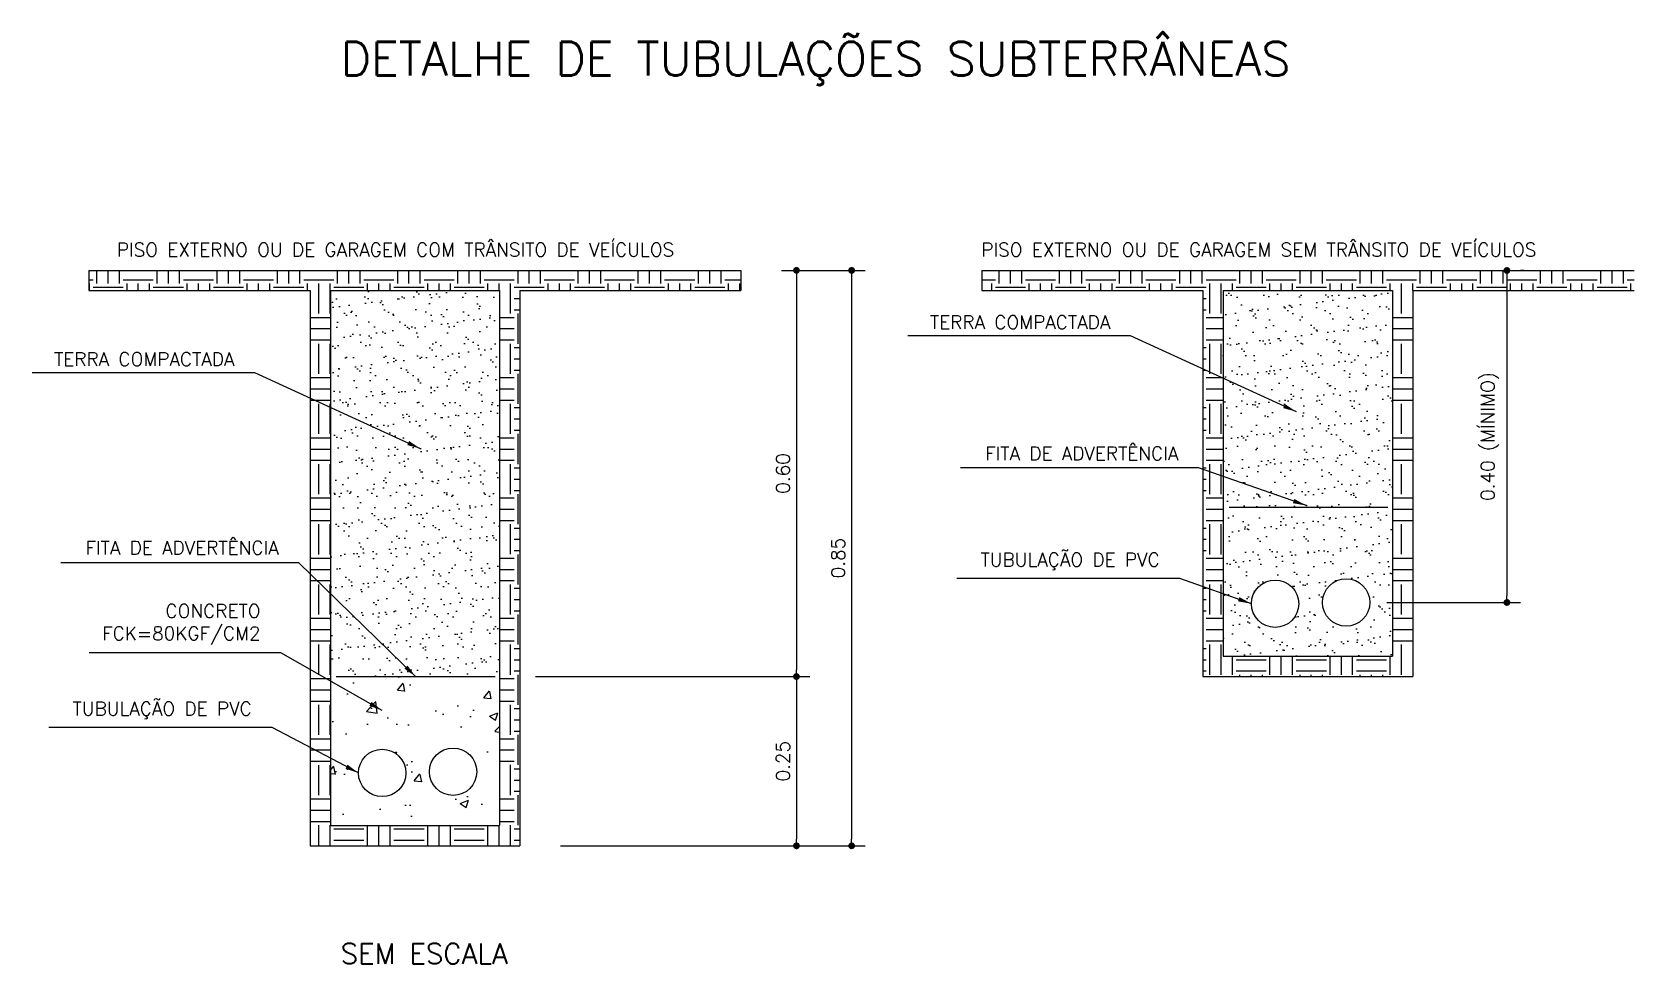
# Model space of a CAD drawing. Extents: x -1.6 to 10.2, y 0.1 to 7.
import ezdxf

# ---------------------------------------------------------------- set-up
doc = ezdxf.new("R2010")
doc.units = 0
doc.header["$MEASUREMENT"] = 0
doc.layers.get('0').update_dxf_attribs({"linetype": 'CONTINUOUS'})
doc.layers.get('DEFPOINTS').update_dxf_attribs({"linetype": 'CONTINUOUS'})
doc.layers.add('DETALHES', color=4, linetype='CONTINUOUS')
doc.styles.add('ROMANS', font='romans.shx')
doc.dimstyles.new('LINEAR', dxfattribs={"dimtxt": 0.1, "dimasz": 0.05, "dimexe": 0.1, "dimexo": 0.3, "dimgap": 0.05, "dimtad": 1, "dimtoh": 1, "dimzin": 1, "dimtxsty": 'ROMANS', "dimblk1": 'DOT', "dimblk2": 'DOT', "dimsah": 1, "dimcen": 0.09, "dimclrd": 1, "dimclre": 1, "dimclrt": 3, "dimazin": 3, "dimtfac": 1, "dimtofl": 0, "dimtmove": 0, "dimatfit": 3, "dimtolj": 1, "dimtzin": 1})
doc.dimstyles.new('TEXTO', dxfattribs={"dimtxt": 0.1, "dimasz": 0.1, "dimexe": 0.1, "dimexo": 0.3, "dimgap": 0.05, "dimtad": 1, "dimtih": 1, "dimtoh": 1, "dimdec": 4, "dimzin": 0, "dimtxsty": 'ROMANS', "dimcen": 0.09, "dimclrd": 1, "dimclre": 1, "dimclrt": 3, "dimazin": 3, "dimtfac": 1, "dimtdec": 4, "dimtofl": 0, "dimtmove": 0, "dimatfit": 3, "dimtolj": 1, "dimtzin": 0})
pattern_1 = [(37.5, (-584.82047, -409.75333), (-0.00560011, 0.171294633), [0, -0.135128, 0, -0.15113, 0, -0.1444625]), (7.5, (-584.82047, -409.75333), (0.15733315, 0.250888785), [0, -0.072898, 0, -0.121793, 0, -0.0466725]), (327.5, (-584.92982, -409.75333), (0.27684733, 0.000503015), [0, -0.04445, 0, -0.16002, 0, -0.208915]), (317.5, (-584.92982, -409.75333), (0.26724476, 0.07802526), [0, -0.022225, 0, -0.104902, 0, -0.120015])]
pattern_2 = [(0, (-584.82047, -409.75333), (0.22225, 0.22225), [0.22225, -0.22225]), (0, (-584.82047, -409.66999), (0.22225, 0.22225), [0.22225, -0.22225]), (0, (-584.82047, -409.58664), (0.22225, 0.22225), [0.22225, -0.22225]), (90, (-584.7927, -409.55886), (-0.22225, 0.22225), [0.22225, -0.22225]), (90, (-584.70935, -409.55886), (-0.22225, 0.22225), [0.22225, -0.22225]), (90, (-584.626, -409.55886), (-0.22225, 0.22225), [0.22225, -0.22225])]

# ---------------------------------------------------------------- blocks, each defined once
blk = doc.blocks.new('_DOT')
at = {"color": 0, "linetype": 'BYBLOCK'}
blk.add_line((-0.5, 0), (-1, 0), dxfattribs=at)
at = {"color": 0, "linetype": 'BYBLOCK', "const_width": 0.5}
blk.add_lwpolyline([(-0.25, 0, 1), (0.25, 0, 1)], format="xyb", close=True, dxfattribs=at)
blk = doc.blocks.new('*D3')
at = {"color": 1, "linetype": 'BYBLOCK'}
for p, q in [((3.895, 5.257), (4.105, 5.257)), ((4.005, 5.207), (4.005, 2.307)), ((2.078, 2.257), (4.105, 2.257))]:
    blk.add_line(p, q, dxfattribs=at)
at = {"layer": 'DEFPOINTS', "color": 0, "linetype": 'BYBLOCK'}
for p in [(3.595, 5.257), (1.778, 2.257), (4.005, 2.257)]:
    blk.add_point(p, dxfattribs=at)
at = {"color": 1, "linetype": 'BYBLOCK', "xscale": 0.05, "yscale": 0.05, "zscale": 0.05}
for p, rotation in [((4.005, 5.257), 90), ((4.005, 2.257), 270)]:
    blk.add_blockref('_DOT', p, dxfattribs=dict(at, rotation=rotation))
at = {"color": 3, "linetype": 'BYBLOCK', "insert": (3.905, 3.757), "char_height": 0.1, "attachment_point": 5, "rotation": 90, "style": 'ROMANS'}
blk.add_mtext('\\A1;0.60', dxfattribs=at)
blk = doc.blocks.new('*D4')
at = {"color": 1, "linetype": 'BYBLOCK'}
for p, q in [((2.078, 2.257), (4.105, 2.257)), ((4.005, 2.207), (4.005, 1.057)), ((2.261, 1.007), (4.105, 1.007))]:
    blk.add_line(p, q, dxfattribs=at)
at = {"layer": 'DEFPOINTS', "color": 0, "linetype": 'BYBLOCK'}
for p in [(1.778, 2.257), (1.961, 1.007), (4.005, 1.007)]:
    blk.add_point(p, dxfattribs=at)
at = {"color": 1, "linetype": 'BYBLOCK', "xscale": 0.05, "yscale": 0.05, "zscale": 0.05}
for p, rotation in [((4.005, 2.257), 90), ((4.005, 1.007), 270)]:
    blk.add_blockref('_DOT', p, dxfattribs=dict(at, rotation=rotation))
at = {"color": 3, "linetype": 'BYBLOCK', "insert": (3.905, 1.632), "char_height": 0.1, "attachment_point": 5, "rotation": 90, "style": 'ROMANS'}
blk.add_mtext('\\A1;0.25', dxfattribs=at)
blk = doc.blocks.new('*D5')
at = {"color": 1, "linetype": 'BYBLOCK'}
for p, q in [((3.895, 5.257), (4.513, 5.257)), ((4.413, 5.207), (4.413, 1.057)), ((2.361, 1.007), (4.513, 1.007))]:
    blk.add_line(p, q, dxfattribs=at)
at = {"layer": 'DEFPOINTS', "color": 0, "linetype": 'BYBLOCK'}
for p in [(3.595, 5.257), (2.061, 1.007), (4.413, 1.007)]:
    blk.add_point(p, dxfattribs=at)
at = {"color": 1, "linetype": 'BYBLOCK', "xscale": 0.05, "yscale": 0.05, "zscale": 0.05}
for p, rotation in [((4.413, 5.257), 90), ((4.413, 1.007), 270)]:
    blk.add_blockref('_DOT', p, dxfattribs=dict(at, rotation=rotation))
at = {"color": 3, "linetype": 'BYBLOCK', "insert": (4.313, 3.132), "char_height": 0.1, "attachment_point": 5, "rotation": 90, "style": 'ROMANS'}
blk.add_mtext('\\A1;0.85', dxfattribs=at)
blk = doc.blocks.new('*D6')
at = {"color": 1, "linetype": 'BYBLOCK'}
for p, q in [((9.379, 5.256), (9.355, 5.256)), ((9.255, 5.206), (9.255, 2.854)), ((8.367, 2.804), (9.355, 2.804))]:
    blk.add_line(p, q, dxfattribs=at)
at = {"layer": 'DEFPOINTS', "color": 0, "linetype": 'BYBLOCK'}
for p in [(9.079, 5.256), (8.067, 2.804), (9.255, 2.804)]:
    blk.add_point(p, dxfattribs=at)
at = {"color": 1, "linetype": 'BYBLOCK', "xscale": 0.05, "yscale": 0.05, "zscale": 0.05}
for p, rotation in [((9.255, 5.256), 90), ((9.255, 2.804), 270)]:
    blk.add_blockref('_DOT', p, dxfattribs=dict(at, rotation=rotation))
at = {"color": 3, "linetype": 'BYBLOCK', "insert": (9.129, 4.03), "char_height": 0.1, "attachment_point": 5, "rotation": 90, "style": 'ROMANS'}
blk.add_mtext('\\A1;0.40 (MÍNIMO)', dxfattribs=at)

msp = doc.modelspace()

# ---------------------------------------------------------------- hatches: boundary and pattern name
at = {"layer": 'DETALHES'}
h = msp.add_hatch(dxfattribs=at)
h.set_pattern_fill('EARTH', color=1, scale=0.035, style=0)
h.set_pattern_definition(pattern_2)
h.paths.add_polyline_path([(0.411, 1.007), (1.961, 1.007), (1.961, 5.107), (3.595, 5.107), (3.595, 5.257), (-1.223, 5.257), (-1.223, 5.107), (0.411, 5.107)])
h.paths.add_polyline_path([(0.561, 5.107), (0.561, 1.157), (1.811, 1.157), (1.811, 5.107)], flags=17)
h = msp.add_hatch(dxfattribs=at)
h.set_pattern_fill('EARTH', color=1, scale=0.035, style=0)
h.set_pattern_definition(pattern_2)
h.paths.add_polyline_path([(7.009, 2.257), (8.559, 2.257), (8.559, 5.107), (10.194, 5.107), (10.194, 5.257), (5.375, 5.257), (5.375, 5.107), (7.009, 5.107)])
h.paths.add_polyline_path([(7.159, 5.107), (7.159, 2.407), (8.409, 2.407), (8.409, 5.107)], flags=17)
h = msp.add_hatch(dxfattribs=at)
h.set_pattern_fill('AR-SAND', color=1, scale=0.0035, style=0)
h.set_pattern_definition(pattern_1)
h.paths.add_polyline_path([(0.561, 2.257), (1.811, 2.257), (1.811, 5.107), (0.561, 5.107)])
h = msp.add_hatch(dxfattribs=at)
h.set_pattern_fill('AR-SAND', color=1, scale=0.0035, style=0)
h.set_pattern_definition(pattern_1)
h.paths.add_polyline_path([(8.409, 5.107), (7.159, 5.107), (7.159, 2.407), (8.409, 2.407)])
h.paths.add_polyline_path([(8.242, 2.804, -1), (7.892, 2.804, -1)], flags=16)
h.paths.add_polyline_path([(7.717, 2.795, -1), (7.367, 2.795, -1)], flags=16)
h = msp.add_hatch(dxfattribs=at)
h.set_pattern_fill('AR-CONC', color=1, scale=0.0035, style=0)
h.set_pattern_definition([(50, (-584.8205, -409.75333), (0.63764634, -0.0557868), [0.066675, -0.733425]), (355, (-584.8205, -409.7533), (-0.1233499, 0.66869825), [0.05334, -0.58674]), (100.451, (-584.76734, -409.758), (0.51429876, 0.6129084), [0.056665, -0.623315]), (46.1842, (-584.8205, -409.5755), (0.9487766, -0.14714815), [0.1000125, -1.1001375]), (96.6356, (-584.7414, -409.5878), (0.8309148, 0.8659894), [0.0849975, -0.9349725]), (351.184, (-584.8205, -409.5755), (0.8309161, 0.8659879), [0.08001, -0.88011]), (21, (-584.7316, -409.62), (0.53065208, -0.3579293), [0.066675, -0.733425]), (326, (-584.7316, -409.62), (0.2163071, 0.6446579), [0.05334, -0.58674]), (71.4514, (-584.68735, -409.6498), (0.7469577, 0.28673), [0.056665, -0.623315]), (37.5, (-584.82047, -409.75333), (0.01081011, 0.295942636), [0, -0.579628, 0, -0.59563, 0, -0.5889625]), (7.5, (-584.82047, -409.75333), (0.23386882, 0.35063201), [0, -0.339598, 0, -0.566293, 0, -0.2244725]), (327.5, (-585.01872, -409.75333), (0.47456708, -0.020050604), [0, -0.22225, 0, -0.69342, 0, -0.920115]), (317.5, (-585.10762, -409.75333), (0.51845213, 0.08899272), [0, -0.288925, 0, -0.460502, 0, -0.653415])])
h.paths.add_polyline_path([(0.561, 2.257), (0.561, 1.157), (1.811, 1.157), (1.811, 2.257)])
h.paths.add_polyline_path([(1.119, 1.545, -1), (0.769, 1.545, -1)], flags=16)
h.paths.add_polyline_path([(1.643, 1.554, -1), (1.293, 1.554, -1)], flags=16)

# ---------------------------------------------------------------- linework, layer by layer
at = {"layer": 'DETALHES', "color": 4}
for p, q in [((-1.223, 5.257), (-1.223, 5.107)), ((-1.223, 5.257), (3.595, 5.257)), ((3.595, 5.257), (3.595, 5.107)), ((5.375, 5.257), (10.194, 5.257)), ((5.375, 5.257), (5.375, 5.107)), ((-1.223, 5.107), (0.411, 5.107)), ((0.411, 5.107), (0.411, 1.007)), ((0.561, 5.107), (1.811, 5.107)), ((0.561, 5.107), (0.561, 1.157)), ((1.811, 5.107), (1.811, 1.157)), ((1.961, 5.107), (1.961, 1.007)), ((1.961, 5.107), (3.595, 5.107)), ((5.375, 5.107), (7.009, 5.107)), ((7.009, 5.107), (7.009, 2.257)), ((7.159, 5.107), (8.409, 5.107)), ((7.159, 5.107), (7.159, 2.407)), ((8.409, 5.107), (8.409, 2.407)), ((8.559, 5.107), (10.194, 5.107)), ((8.559, 5.107), (8.559, 2.257)), ((7.159, 2.407), (8.409, 2.407)), ((7.009, 2.257), (8.559, 2.257)), ((0.561, 1.157), (1.811, 1.157)), ((0.411, 1.007), (1.961, 1.007))]:
    msp.add_line(p, q, dxfattribs=at)
at = {"layer": 'DETALHES', "color": 6}
for p, q in [((7.203, 3.507), (8.376, 3.507)), ((0.604, 2.257), (1.778, 2.257))]:
    msp.add_line(p, q, dxfattribs=at)
at = {"layer": 'DETALHES', "color": 3}
for centre in [(7.542, 2.795), (8.067, 2.804)]:
    msp.add_circle(centre, 0.175, dxfattribs=at)
at = {"layer": 'DETALHES', "color": 4}
for centre in [(0.944, 1.545), (1.468, 1.554)]:
    msp.add_circle(centre, 0.175, dxfattribs=at)

# ---------------------------------------------------------------- texts
at = {"layer": 'DETALHES', "color": 6, "insert": (0.637, 6.945), "char_height": 0.25, "width": 8.5, "attachment_point": 1, "style": 'ROMANS'}
msp.add_mtext('DETALHE DE TUBULAÇÕES SUBTERRÂNEAS', dxfattribs=at)
at = {"layer": 'DETALHES', "color": 3, "char_height": 0.1, "width": 4.8268, "attachment_point": 1, "style": 'ROMANS'}
for s, insert in [('PISO EXTERNO OU DE GARAGEM COM TRÂNSITO DE VEÍCULOS', (-1.017, 5.459)), ('PISO EXTERNO OU DE GARAGEM SEM TRÂNSITO DE VEÍCULOS', (5.371, 5.459))]:
    msp.add_mtext(s, dxfattribs=dict(at, insert=insert))
at = {"layer": 'DETALHES', "color": 3, "char_height": 0.1, "attachment_point": 6, "style": 'ROMANS'}
for s, insert in [('\\A1;TERRA COMPACTADA', (6.324, 4.874)), ('\\A1;TERRA COMPACTADA', (-0.148, 4.601)), ('\\A1;\\PFITA DE ADVERTÊNCIA', (6.827, 3.988)), ('\\A1;FITA DE ADVERTÊNCIA', (0.179, 3.208)), ('\\A1;TUBULAÇÃO DE PVC', (6.689, 3.106)), ('\\A1;CONCRETO\\PFCK=80KGF/CM2', (0.045, 2.642)), ('\\A1;TUBULAÇÃO DE PVC', (-0.02, 2.006))]:
    msp.add_mtext(s, dxfattribs=dict(at, insert=insert))
at = {"layer": 'DETALHES', "color": 4, "insert": (0.637, 0.285), "char_height": 0.15, "width": 5.3412, "attachment_point": 1, "style": 'ROMANS'}
msp.add_mtext('SEM ESCALA', dxfattribs=at)

# ---------------------------------------------------------------- dimensions: what is measured, and where the dimension line sits
at = {"layer": 'DETALHES'}
for base, p1, p2, text, picture, middle in [((4.005, 2.257), (3.595, 5.257), (1.778, 2.257), '0.60', '*D3', (3.905, 3.757)), ((9.255, 2.804), (9.079, 5.256), (8.067, 2.804), '0.40 (MÍNIMO)', '*D6', (9.129, 4.03)), ((4.005, 1.007), (1.778, 2.257), (1.961, 1.007), '0.25', '*D4', (3.905, 1.632))]:
    dim = msp.add_linear_dim(base=base, p1=p1, p2=p2, angle=90, text=text, dimstyle='LINEAR', dxfattribs=at)
    dim.commit()
    dim.dimension.update_dxf_attribs({"geometry": picture, "text_midpoint": middle})
dim = msp.add_linear_dim(base=(4.413, 1.007), p1=(3.595, 5.257), p2=(2.061, 1.007), angle=90, text='0.85', dimstyle='LINEAR', dxfattribs=at)
dim.commit()
dim.dimension.update_dxf_attribs({"geometry": '*D5', "text_midpoint": (4.413, 3.132), "dimtype": 160})

# ---------------------------------------------------------------- leaders
at = {"layer": 'DETALHES', "color": 1, "annotation_type": 0, "has_hookline": 1, "hookline_direction": 1}
for points, text_width in [([(7.699, 4.213), (6.474, 4.774), (6.374, 4.774)], 1.495), ([(1.227, 3.94), (0.002, 4.501), (-0.098, 4.501)], 1.495), ([(7.773, 3.52), (6.977, 3.799), (6.877, 3.799)], 1.61), ([(1.191, 2.257), (0.329, 3.098), (0.229, 3.098)], 1.61), ([(7.367, 2.795), (6.839, 2.98), (6.739, 2.98)], 1.5), ([(0.944, 2.006), (0.195, 2.433), (0.095, 2.433)], 1.267), ([(0.769, 1.545), (0.13, 1.88), (0.03, 1.88)], 1.5)]:
    msp.add_leader(points, dimstyle='TEXTO', dxfattribs=dict(at, text_width=text_width))

doc.saveas('drawing.dxf')
